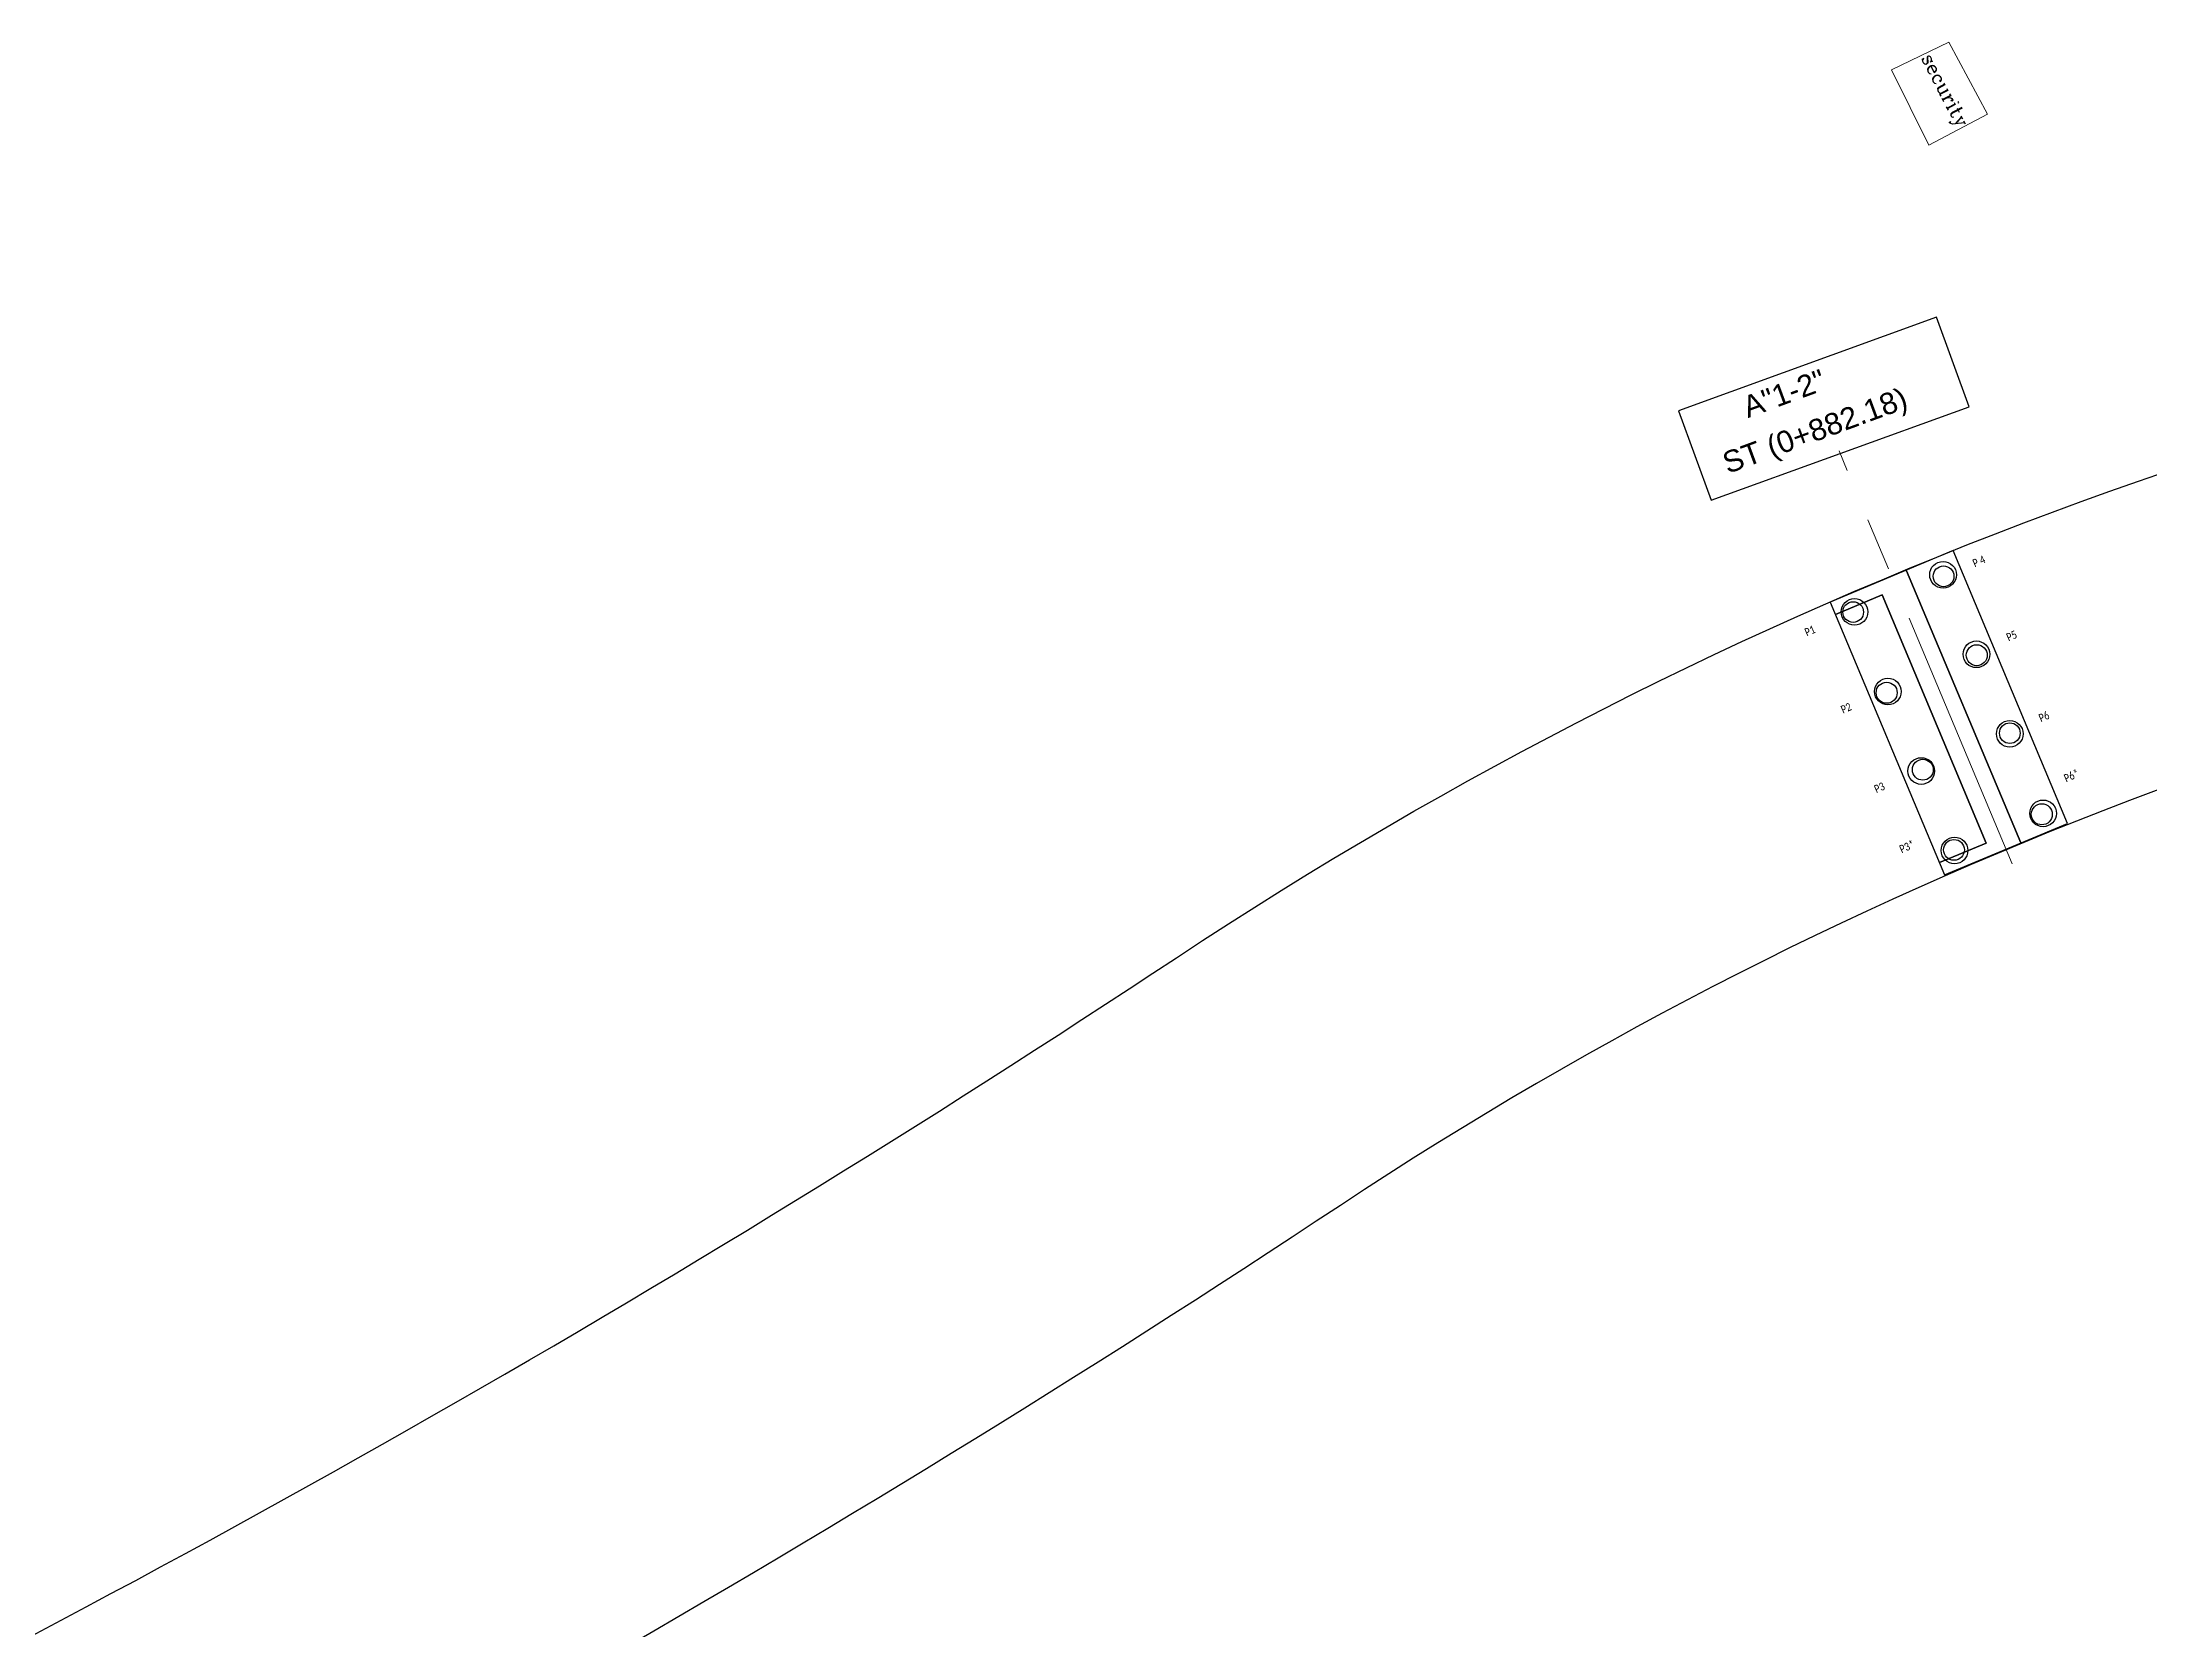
# Model space of a CAD drawing. Header units: metres. Extents: x 205641 to 207475, y 3634803 to 3635391.
# Drawn here: x 205720.5 to 205799.5, y 3635295.3 to 3635354.8 of the extents above; entities that cross this region are included whole.
import ezdxf

# ---------------------------------------------------------------- set-up
doc = ezdxf.new("R2010")
doc.units = ezdxf.units.M
doc.header["$LTSCALE"] = 8
doc.linetypes.add('CENTER', pattern=[2, 1.25, -0.25, 0.25, -0.25])
for name, color, linetype in [('New Jersey', 220, 'Continuous'), ('P-ID', 4, 'Continuous'), ('WES-AXES', 9, 'CENTER'), ('WES-CONCRETE', 3, 'Continuous'), ('WES-PILES', 2, 'Continuous'), ('WES-TEXT', 255, 'Continuous')]:
    doc.layers.add(name, color=color, linetype=linetype)
doc.layers.add('S-ANNO', color=253, linetype='Continuous', lineweight=9)
doc.styles.add('Arial', font='arial.ttf')
doc.styles.add('ROMANC', font='romanc.shx', dxfattribs={"height": 1.2})
doc.styles.add('T25-100', font='calibri.ttf', dxfattribs={"width": 0.8, "height": 250})

msp = doc.modelspace()

# ---------------------------------------------------------------- linework, layer by layer
at = {"layer": 'New Jersey'}
for points in [[(205641.4323, 3635261.8664, 0.0679178), (205763.0047, 3635320.4768, -0.4882997), (206004.6708, 3635239.4157)], [(205994.1636, 3635235.7146, 0.4882997), (205769.1548, 3635311.1883, -0.0679178), (205644.8688, 3635251.2698, -0.0679178)]]:
    msp.add_lwpolyline(points, format="xyb", dxfattribs=at)
at = {"layer": 'P-ID'}
for centre, radius in [((205791.7726, 3635334.781, 16.089), 0.3889), ((205788.3826, 3635333.4412, 16.105), 0.3871), ((205793.0164, 3635331.8224, 16.131), 0.3941), ((205789.6388, 3635330.4145, 16.121), 0.3952), ((205794.2579, 3635328.8991, 16.077), 0.3883), ((205790.9942, 3635327.5276, 16.109), 0.3918), ((205795.4562, 3635325.8549, 16.107), 0.3951), ((205792.1637, 3635324.5201, 16.123), 0.391)]:
    msp.add_circle(centre, radius, dxfattribs=at)
at = {"layer": 'S-ANNO', "elevation": 18.849, "flags": 128}
msp.add_lwpolyline([(205791.965, 3635354.817), (205793.417, 3635352.117), (205791.224, 3635350.955), (205789.82, 3635353.775)], close=True, dxfattribs=at)
at = {"layer": 'WES-AXES', "color": 1, "linetype": 'CENTER', "lineweight": 0, "transparency": 33554585}
msp.add_line((205794.3496, 3635323.993), (205787.8534, 3635339.4854), dxfattribs=at)
msp.add_line((205794.3496, 3635323.993), (205787.8534, 3635339.4854), dxfattribs=at)
msp.add_line((205794.3496, 3635323.993), (205787.8534, 3635339.4854), dxfattribs=at)
at = {"layer": 'WES-CONCRETE', "color": 3}
msp.add_line((205794.6763, 3635324.7836), (205790.385, 3635334.9897), dxfattribs=at)
for points in [[(205787.52, 3635333.815), (205791.812, 3635323.582), (205796.422, 3635325.516), (205792.13, 3635335.75)], [(205794.6763, 3635324.7836), (205790.385, 3635334.9897)], [(205789.4682, 3635334.091), (205787.7162, 3635333.355), (205789.4682, 3635334.091), (205793.3694, 3635324.7775), (205791.6154, 3635324.0415), (205793.3694, 3635324.7775)]]:
    msp.add_lwpolyline(points, close=True, dxfattribs=at)
msp.add_lwpolyline([(205787.7162, 3635333.355), (205789.4682, 3635334.091), (205793.3694, 3635324.7775), (205791.6154, 3635324.0415)], dxfattribs=at)
at = {"layer": 'WES-PILES', "transparency": 33554687}
for centre in [(205791.7534, 3635334.8392), (205788.4338, 3635333.4462), (205793.0042, 3635331.8564), (205789.6861, 3635330.4599), (205794.2549, 3635328.8736), (205790.9361, 3635327.4789), (205795.5057, 3635325.8908), (205792.1861, 3635324.4978)]:
    msp.add_circle(centre, 0.5, dxfattribs=at)
at = {"layer": 'WES-TEXT', "linetype": 'ByBlock'}
msp.add_lwpolyline([(205783.0569, 3635337.6324), (205792.7329, 3635341.1405), (205791.5097, 3635344.4986), (205781.8337, 3635340.9905)], close=True, dxfattribs=at)
msp.add_lwpolyline([(205783.0569, 3635337.6324), (205792.7329, 3635341.1405), (205791.5097, 3635344.4986), (205781.8337, 3635340.9905)], close=True, dxfattribs=at)
msp.add_lwpolyline([(205783.0569, 3635337.6324), (205792.7329, 3635341.1405), (205791.5097, 3635344.4986), (205781.8337, 3635340.9905)], close=True, dxfattribs=at)

# ---------------------------------------------------------------- texts
at = {"layer": 'S-ANNO', "insert": (205791.3669, 3635354.4525, 18.849), "char_height": 0.5, "attachment_point": 1, "rotation": 297.471418, "style": 'ROMANC'}
msp.add_mtext_dynamic_manual_height_columns('security', width=2.450944, gutter_width=6, heights=[0], dxfattribs=at)
at = {"layer": 'WES-TEXT', "color": 5, "style": 'Arial'}
for s, p in [(' A"1-2"', (205784.1384, 3635340.6033, 29.5189)), (' A"1-2"', (205784.1384, 3635340.6033, 29.5189)), (' A"1-2"', (205784.1384, 3635340.6033, 29.5189)), ('ST (0+882.18)', (205783.6774, 3635338.618, 29.5189)), ('ST (0+882.18)', (205783.6774, 3635338.618, 29.5189)), ('ST (0+882.18)', (205783.6774, 3635338.618, 29.5189))]:
    msp.add_text(s, height=0.81, rotation=20.201439, dxfattribs=at).set_placement(p)
at = {"layer": 'WES-TEXT', "color": 6, "char_height": 0.3, "attachment_point": 1, "rotation": 23.482879, "style": 'T25-100'}
for s, insert in [('P 4', (205792.8228, 3635335.3913)), ('P1', (205786.5249, 3635332.8009)), ('P5', (205794.0895, 3635332.613)), ('P2', (205787.8822, 3635329.9009)), ('P6', (205795.3026, 3635329.5822)), ('P6*', (205796.2493, 3635327.3246)), ('P3', (205789.1322, 3635326.9198)), ('P3*', (205790.0789, 3635324.6643))]:
    msp.add_mtext_dynamic_manual_height_columns(s, width=3.558653, gutter_width=1250, heights=[0], dxfattribs=dict(at, insert=insert))

doc.saveas('drawing.dxf')
